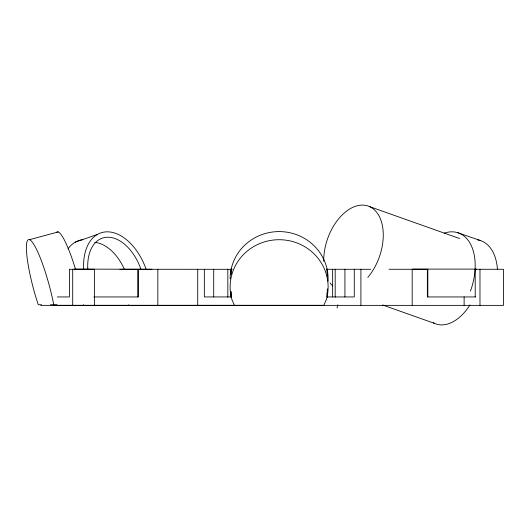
<?xml version="1.0" encoding="UTF-8"?>
<svg xmlns="http://www.w3.org/2000/svg" width="530" height="530" viewBox="0 0 530 530"><rect width="100%" height="100%" fill="white"/><g stroke="black" fill="none" stroke-linecap="round" stroke-linejoin="round"><path stroke-width="0.79" d="M128.651 305.32L128.744 304.73M337.047 307.996L337.802 304.829M75.247 242.157L97.421 234.426M41.526 304.73L38.279 304.73L35.656 296.555A49.495 8.056 74.9 0 1 29.501 239.679L58.154 231.941M74.021 269.101L151.938 269.273M412.532 269.101L476.424 269.101M119.966 269.273L232.273 269.3M326.361 269.273L370.788 269.273M389 269.273L427.823 269.273L427.823 296.946M57.326 296.946L69.39 296.946L69.39 269.273L94.38 269.273L94.38 305.366M93.843 296.946L138.449 296.946L138.449 269.273M231.524 296.926L204.348 296.946L204.348 269.273M475.609 296.946L427.352 296.946L427.352 269.273M50.463 304.73L56.962 304.73M53.954 305.32L323.843 305.313L326.453 299.231A48.998 47.283 0 0 0 279.125 239.712A48.998 47.283 0 0 0 231.795 299.231L234.406 305.313M40.744 305.366L503.5 305.366L503.5 269.273L475.205 269.273L475.205 296.946M457.748 232.716L480.114 240.448M369.43 206.561L459.543 238.52M382.614 304.982L434.666 323.439M83.362 304.73L83.72 305.32M53.715 304.73L53.397 302.928A49.495 8.056 74.9 0 0 29.501 239.679M479.981 269.273L479.981 305.366M464.121 296.946L464.121 305.366M412.188 269.273L412.188 305.366M360.91 269.273L360.91 305.366M354.285 269.273L354.285 296.946L327.01 296.946L327.01 292.851M344.924 269.273L344.924 296.946M335.179 269.273L335.179 297.164M332.641 269.273L332.641 296.946M327.288 269.273L327.288 276.653M327.288 288.804L327.288 297.164M327.01 269.101L327.01 272.526M231.126 269.101L231.126 274.156M231.126 292.03L231.126 296.946M230.954 269.273L230.954 274.195M230.954 291.421L230.954 297.164M227.827 269.273L227.827 297.164M213.709 269.273L213.709 296.946M197.716 269.273L197.716 305.366M157.841 269.273L157.841 305.366M137.74 269.273L137.74 296.946M72.703 269.273L72.703 305.366M230.126 278.866A48.998 47.283 0 0 1 280.397 231.603A48.998 47.283 0 0 1 328.057 281.331M323.717 261.283A44.222 27.427 -70.5 0 1 348.17 209.979A44.222 27.427 -70.5 0 1 381.567 222.183A44.222 27.427 -70.5 0 1 367.8 277.389M332.794 285.909A44.222 27.427 -70.5 0 1 330.077 282.954M469.951 304.916A44.222 27.427 -70.5 0 1 433.235 322.73M477.788 239.878A49.495 30.548 -70.9 0 1 497.418 269.353M444.213 233.154A49.495 30.548 -70.9 0 1 470.435 291.096M83.667 269.684A49.495 30.932 70.8 0 1 107.193 231.829A49.495 30.932 70.8 0 1 146.181 269.386M67.999 248.915A49.495 30.932 70.8 0 1 82.932 239.679M87.794 269.253A42.022 26.261 70.8 0 1 107.961 237.221A42.022 26.261 70.8 0 1 141.026 269.551M94.764 242.409A42.022 26.255 70.6 0 1 124.484 269.518M56.743 232.094A49.495 8.056 74.9 0 1 75.651 269.737"/></g></svg>
